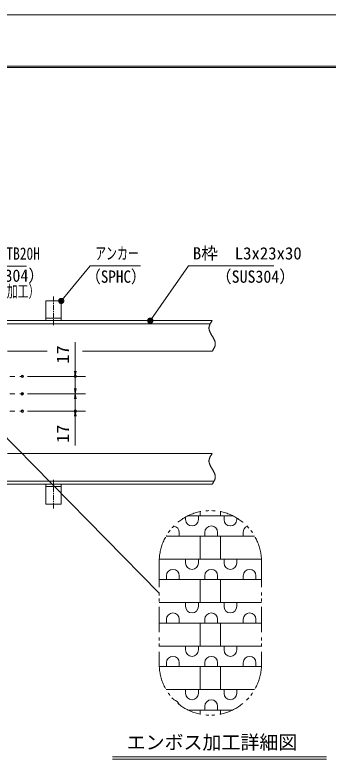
# Model space of a CAD drawing. Units: millimetres, scale not verified. Extents: x -1050 to 1050, y -742 to 742.
# Drawn here: x 5 to 311, y 12 to 742 of the extents above; entities that cross this region are included whole.
import ezdxf
from ezdxf.enums import TextEntityAlignment as Align

# ---------------------------------------------------------------- set-up
doc = ezdxf.new("R2010")
doc.units = ezdxf.units.MM
doc.header["$LTSCALE"] = 5
doc.header["$PDMODE"] = 32
doc.header["$PDSIZE"] = 2.5
doc.linetypes.add('CHAIN1', pattern=[8, 5, -1, 1, -1])
doc.linetypes.add('DOUBLE_CHAIN1', pattern=[8.8, 5, -1, 0.6, -0.6, 0.6, -1])
for name, color, linetype, lineweight in [('0-0_7-図\u3000枠', 4, 'Continuous', 9), ('0-1_寸法注釈', 2, 'Continuous', 9), ('0-2_0', 2, 'Continuous', 9), ('0-3_DEFPOINTS', 134, 'Continuous', 9), ('0-4_アンカー', 7, 'Continuous', 9), ('0-5_枠', 7, 'Continuous', 9), ('0-6_中心線', 6, 'CHAIN1', 9), ('0-7_蓋', 5, 'Continuous', 9), ('0-9_想像線', 134, 'DOUBLE_CHAIN1', 9), ('0-A_ハッチング', 4, 'Continuous', 9)]:
    doc.layers.add(name, color=color, linetype=linetype, lineweight=lineweight)
doc.styles.add('HG丸ｺﾞｼｯｸM-PRO', font='')
doc.styles.add('ＭＳ ゴシック', font='')
doc.styles.get('HG丸ｺﾞｼｯｸM-PRO').set_extended_font_data('HG丸ｺﾞｼｯｸM-PRO')
doc.styles.get('ＭＳ ゴシック').set_extended_font_data('MS Gothic')

# ---------------------------------------------------------------- blocks, each defined once
blk = doc.blocks.new('_OPEN')
at = {"layer": '0-2_0'}
blk.add_line((0, 0), (-5, 0), dxfattribs=at)
blk.add_lwpolyline([(-5, 0.833), (0, 0), (-5, -0.833)], dxfattribs=at)
blk = doc.blocks.new('A$C5D7C781A')
at = {"layer": '0-4_アンカー'}
for p, q in [((0, 118.78), (0, 22.26)), ((0, 118.78), (75, 118.78)), ((75, 118.78), (75, 22.26)), ((75, 33.76), (0, 33.76)), ((0, 22.26), (75, 22.26))]:
    blk.add_line(p, q, dxfattribs=at)
at = {"layer": '0-4_アンカー', "color": 6, "linetype": 'CHAIN1'}
blk.add_line((37.5, 140.11), (37.5, 0), dxfattribs=at)
blk = doc.blocks.new('_Dot')
at = {"layer": '0-2_0'}
for p, q in [((-2.5, 0), (-5, 0)), ((2.445, 0.5), (-2.445, 0.5)), ((1.997, 1.5), (-1.997, 1.5)), ((2.289, -0.995), (-2.289, -0.995)), ((1.499, -1.995), (-1.499, -1.995))]:
    blk.add_line(p, q, dxfattribs=at)
for points in [[(2.5, 0), (2.48, 0.313), (2.421, 0.622), (2.324, 0.92), (2.191, 1.204), (2.023, 1.469), (1.822, 1.711), (1.594, 1.926), (1.34, 2.111), (1.064, 2.262), (0.773, 2.378), (0.468, 2.456), (0.157, 2.495), (-0.157, 2.495), (-0.468, 2.456), (-0.773, 2.378), (-1.064, 2.262), (-1.34, 2.111), (-1.594, 1.926), (-1.822, 1.711), (-2.023, 1.469), (-2.191, 1.204), (-2.324, 0.92), (-2.421, 0.622), (-2.48, 0.313), (-2.5, 0), (0, 0)], [(-2.5, 0), (-2.48, -0.313), (-2.421, -0.622), (-2.324, -0.92), (-2.191, -1.204), (-2.023, -1.469), (-1.822, -1.711), (-1.594, -1.926), (-1.34, -2.111), (-1.064, -2.262), (-0.773, -2.378), (-0.468, -2.456), (-0.157, -2.495), (0.157, -2.495), (0.468, -2.456), (0.773, -2.378), (1.064, -2.262), (1.34, -2.111), (1.594, -1.926), (1.822, -1.711), (2.023, -1.469), (2.191, -1.204), (2.324, -0.92), (2.421, -0.622), (2.48, -0.313), (2.5, 0), (0, 0)]]:
    blk.add_lwpolyline(points, close=True, dxfattribs=at)

msp = doc.modelspace()

# ---------------------------------------------------------------- linework, layer by layer
at = {"layer": '0-0_7-図\u3000枠'}
msp.add_line((-973.75, 691.25), (998.75, 691.25), dxfattribs=at)
msp.add_lwpolyline([(-975, 692.5), (1000, 692.5), (1000, -692.5)], dxfattribs=at)
at = {"layer": '0-1_寸法注釈'}
for p, q in [((64.011, 394.11), (64.011, 422.647)), ((17.205, 389.11), (74.011, 389.11)), ((64.011, 372.11), (64.011, 389.11)), ((64.011, 377.11), (64.011, 382.11)), ((17.205, 372.11), (74.011, 372.11)), ((17.205, 372.11), (74.011, 372.11)), ((64.011, 372.11), (64.011, 355.11)), ((64.011, 367.11), (64.011, 362.11)), ((17.205, 355.11), (74.011, 355.11)), ((64.011, 350.11), (64.011, 321.573)), ((146.089, 177.136), (-15.472, 341.604)), ((100.491, 17.196), (309.53, 17.196)), ((100.491, 14.696), (309.53, 14.696))]:
    msp.add_line(p, q, dxfattribs=at)
for points in [[(16.343, 496.884), (-86.864, 496.884), (-121.914, 439.457)], [(127.754, 497.103), (78.701, 497.103), (50.978, 463.672)], [(258.073, 497.103), (174.723, 497.103), (137.94, 444.422)]]:
    msp.add_lwpolyline(points, dxfattribs=at)
at = {"layer": '0-3_DEFPOINTS'}
msp.add_lwpolyline([(-1050, -742.5), (-1050, 742.5), (1050, 742.5), (1050, -742.5)], close=True, dxfattribs=at)
for p in [(12.205, 389.11), (64.011, 389.11), (12.205, 372.11), (12.205, 355.11), (64.011, 355.11)]:
    msp.add_point(p, dxfattribs=at)
at = {"layer": '0-5_枠'}
for p, q in [((-507.174, 443.61), (197.826, 443.61)), ((-504.174, 440.61), (195.99, 440.61)), ((-2.174, 413.61), (36.462, 413.61)), ((71.185, 413.61), (197.826, 413.61)), ((-2.174, 313.61), (197.826, 313.61)), ((-504.174, 286.61), (199.662, 286.61)), ((-507.174, 283.61), (197.826, 283.61))]:
    msp.add_line(p, q, dxfattribs=at)
at = {"layer": '0-6_中心線'}
for p, q in [((-30.053, 389.11), (12.205, 389.11)), ((-30.053, 372.11), (12.205, 372.11)), ((-30.053, 355.11), (12.205, 355.11))]:
    msp.add_line(p, q, dxfattribs=at)
at = {"layer": '0-7_蓋'}
for p, q in [((186.089, 252.858), (186.089, 256.847)), ((186.089, 252.858), (186.089, 256.847)), ((206.089, 252.858), (206.089, 256.847)), ((206.089, 252.858), (206.089, 256.847)), ((174.294, 252.858), (217.883, 252.858)), ((174.294, 252.858), (217.883, 252.858)), ((152.787, 232.858), (239.39, 232.858)), ((152.787, 232.858), (239.39, 232.858)), ((186.089, 210.358), (186.089, 232.858)), ((186.089, 210.358), (186.089, 232.858)), ((206.089, 210.358), (206.089, 232.858)), ((206.089, 210.358), (206.089, 232.858)), ((146.151, 210.358), (246.026, 210.358)), ((146.151, 210.358), (246.026, 210.358)), ((146.089, 190.358), (246.089, 190.358)), ((146.089, 190.358), (246.089, 190.358)), ((186.089, 167.858), (186.089, 190.358)), ((186.089, 167.858), (186.089, 190.358)), ((206.089, 167.858), (206.089, 190.358)), ((206.089, 167.858), (206.089, 190.358)), ((146.089, 167.858), (246.089, 167.858)), ((146.089, 167.858), (246.089, 167.858)), ((146.089, 147.858), (246.089, 147.858)), ((146.089, 147.858), (246.089, 147.858)), ((186.089, 125.358), (186.089, 147.858)), ((186.089, 125.358), (186.089, 147.858)), ((206.089, 125.358), (206.089, 147.858)), ((206.089, 125.358), (206.089, 147.858)), ((146.089, 125.358), (246.089, 125.358)), ((146.089, 125.358), (246.089, 125.358)), ((146.151, 105.358), (246.026, 105.358)), ((146.151, 105.358), (246.026, 105.358)), ((186.089, 82.858), (186.089, 105.358)), ((186.089, 82.858), (186.089, 105.358)), ((206.089, 82.858), (206.089, 105.358)), ((206.089, 82.858), (206.089, 105.358)), ((152.787, 82.858), (239.39, 82.858)), ((152.787, 82.858), (239.39, 82.858)), ((174.294, 62.858), (217.883, 62.858)), ((174.294, 62.858), (217.883, 62.858)), ((186.089, 58.868), (186.089, 62.858)), ((186.089, 58.868), (186.089, 62.858)), ((206.089, 58.868), (206.089, 62.858)), ((206.089, 58.868), (206.089, 62.858))]:
    msp.add_line(p, q, dxfattribs=at)
at = {"layer": '0-9_想像線'}
for p, q in [((146.089, 207.858), (146.089, 107.858)), ((146.089, 207.858), (146.089, 107.858)), ((146.089, 207.858), (146.089, 107.858)), ((146.089, 207.858), (146.089, 107.858)), ((246.089, 207.858), (246.089, 107.858)), ((246.089, 207.858), (246.089, 107.858))]:
    msp.add_line(p, q, dxfattribs=at)
for points in [[(197.826, 443.61), (197.635, 443.316), (197.445, 443.023), (197.255, 442.73), (197.068, 442.436), (196.884, 442.142), (196.703, 441.849), (196.525, 441.555), (196.352, 441.261), (196.185, 440.966), (196.023, 440.672), (195.868, 440.377), (195.719, 440.082), (195.579, 439.787), (195.447, 439.492), (195.324, 439.196), (195.211, 438.9), (195.108, 438.603), (195.017, 438.307), (194.936, 438.009), (194.869, 437.712), (194.814, 437.414), (194.773, 437.115), (194.746, 436.816), (194.734, 436.516), (194.736, 436.216), (194.752, 435.916), (194.781, 435.615), (194.823, 435.313), (194.877, 435.011), (194.942, 434.709), (195.018, 434.406), (195.105, 434.103), (195.202, 433.8), (195.308, 433.497), (195.423, 433.193), (195.546, 432.888), (195.676, 432.584), (195.814, 432.279), (195.959, 431.974)], [(195.959, 431.974), (196.109, 431.669), (196.265, 431.364), (196.426, 431.058), (196.592, 430.752), (196.761, 430.447), (196.933, 430.141), (197.109, 429.835), (197.286, 429.528), (197.465, 429.222), (197.645, 428.916), (197.826, 428.61)], [(199.693, 425.246), (199.543, 425.551), (199.387, 425.856), (199.226, 426.162), (199.06, 426.467), (198.891, 426.773), (198.719, 427.079), (198.543, 427.385), (198.366, 427.691), (198.187, 427.997), (198.007, 428.304), (197.826, 428.61)], [(197.826, 413.61), (198.017, 413.903), (198.207, 414.197), (198.396, 414.49), (198.584, 414.784), (198.768, 415.077), (198.949, 415.371), (199.127, 415.665), (199.3, 415.959), (199.467, 416.253), (199.629, 416.548), (199.784, 416.843), (199.933, 417.137), (200.073, 417.433), (200.205, 417.728), (200.328, 418.024), (200.441, 418.32), (200.544, 418.616), (200.635, 418.913), (200.715, 419.21), (200.783, 419.508), (200.838, 419.806), (200.879, 420.105), (200.906, 420.404), (200.918, 420.704), (200.916, 421.004), (200.9, 421.304), (200.871, 421.605), (200.829, 421.907), (200.775, 422.208), (200.71, 422.511), (200.633, 422.813), (200.547, 423.116), (200.45, 423.42), (200.344, 423.723), (200.229, 424.027), (200.106, 424.331), (199.975, 424.636), (199.838, 424.941), (199.693, 425.246)], [(197.826, 313.61), (197.635, 313.316), (197.445, 313.023), (197.255, 312.73), (197.068, 312.436), (196.884, 312.142), (196.703, 311.849), (196.525, 311.555), (196.352, 311.261), (196.185, 310.966), (196.023, 310.672), (195.868, 310.377), (195.719, 310.082), (195.579, 309.787), (195.447, 309.492), (195.324, 309.196), (195.211, 308.9), (195.108, 308.603), (195.017, 308.307), (194.936, 308.009), (194.869, 307.712), (194.814, 307.414), (194.773, 307.115), (194.746, 306.816), (194.734, 306.516), (194.736, 306.216), (194.752, 305.916), (194.781, 305.615), (194.823, 305.313), (194.877, 305.011), (194.942, 304.709), (195.018, 304.406), (195.105, 304.103), (195.202, 303.8), (195.308, 303.497), (195.423, 303.193), (195.546, 302.888), (195.676, 302.584), (195.814, 302.279), (195.959, 301.974)], [(195.959, 301.974), (196.109, 301.669), (196.265, 301.364), (196.426, 301.058), (196.592, 300.752), (196.761, 300.447), (196.933, 300.141), (197.109, 299.835), (197.286, 299.528), (197.465, 299.222), (197.645, 298.916), (197.826, 298.61)], [(199.693, 295.246), (199.543, 295.551), (199.387, 295.856), (199.226, 296.162), (199.06, 296.467), (198.891, 296.773), (198.719, 297.079), (198.543, 297.385), (198.366, 297.691), (198.187, 297.997), (198.007, 298.304), (197.826, 298.61)], [(197.826, 283.61), (198.017, 283.903), (198.207, 284.197), (198.396, 284.49), (198.584, 284.784), (198.768, 285.077), (198.949, 285.371), (199.127, 285.665), (199.3, 285.959), (199.467, 286.253), (199.629, 286.548), (199.784, 286.843), (199.933, 287.137), (200.073, 287.433), (200.205, 287.728), (200.328, 288.024), (200.441, 288.32), (200.544, 288.616), (200.635, 288.913), (200.715, 289.21), (200.783, 289.508), (200.838, 289.806), (200.879, 290.105), (200.906, 290.404), (200.918, 290.704), (200.916, 291.004), (200.9, 291.304), (200.871, 291.605), (200.829, 291.907), (200.775, 292.208), (200.71, 292.511), (200.633, 292.813), (200.547, 293.116), (200.45, 293.42), (200.344, 293.723), (200.229, 294.027), (200.106, 294.331), (199.975, 294.636), (199.838, 294.941), (199.693, 295.246)]]:
    msp.add_lwpolyline(points, dxfattribs=at)
for centre, start, end in [((196.089, 207.858), 0, 180), ((196.089, 107.858), 180, 0), ((196.089, 107.858), 180, 0)]:
    msp.add_arc(centre, 50, start, end, dxfattribs=at)
at = {"layer": '0-A_ハッチング'}
for p, q in [((171.924, 249.108), (171.924, 251.63)), ((171.924, 249.108), (171.924, 251.63)), ((184.424, 249.108), (184.424, 252.858)), ((184.424, 249.108), (184.424, 252.858)), ((209.424, 249.108), (209.424, 252.858)), ((209.424, 249.108), (209.424, 252.858)), ((221.924, 249.108), (221.924, 250.666)), ((221.924, 249.108), (221.924, 250.666)), ((165.674, 232.858), (165.674, 236.608)), ((165.674, 232.858), (165.674, 236.608)), ((190.674, 232.858), (190.674, 236.608)), ((190.674, 232.858), (190.674, 236.608)), ((203.174, 232.858), (203.174, 236.608)), ((203.174, 232.858), (203.174, 236.608)), ((228.174, 232.858), (228.174, 236.608)), ((228.174, 232.858), (228.174, 236.608)), ((153.174, 232.858), (153.174, 233.515)), ((153.174, 232.858), (153.174, 233.515)), ((171.924, 206.608), (171.924, 210.358)), ((171.924, 206.608), (171.924, 210.358)), ((184.424, 206.608), (184.424, 210.358)), ((184.424, 206.608), (184.424, 210.358)), ((209.424, 206.608), (209.424, 210.358)), ((209.424, 206.608), (209.424, 210.358)), ((221.924, 206.608), (221.924, 210.358)), ((221.924, 206.608), (221.924, 210.358)), ((153.174, 190.358), (153.174, 194.108)), ((153.174, 190.358), (153.174, 194.108)), ((165.674, 190.358), (165.674, 194.108)), ((165.674, 190.358), (165.674, 194.108)), ((190.674, 190.358), (190.674, 194.108)), ((190.674, 190.358), (190.674, 194.108)), ((203.174, 190.358), (203.174, 194.108)), ((203.174, 190.358), (203.174, 194.108)), ((228.174, 190.358), (228.174, 194.108)), ((228.174, 190.358), (228.174, 194.108)), ((240.674, 190.358), (240.674, 194.108)), ((240.674, 190.358), (240.674, 194.108)), ((171.924, 164.108), (171.924, 167.858)), ((171.924, 164.108), (171.924, 167.858)), ((184.424, 164.108), (184.424, 167.858)), ((184.424, 164.108), (184.424, 167.858)), ((209.424, 164.108), (209.424, 167.858)), ((209.424, 164.108), (209.424, 167.858)), ((221.924, 164.108), (221.924, 167.858)), ((221.924, 164.108), (221.924, 167.858)), ((153.174, 147.858), (153.174, 151.608)), ((153.174, 147.858), (153.174, 151.608)), ((165.674, 147.858), (165.674, 151.608)), ((165.674, 147.858), (165.674, 151.608)), ((190.674, 147.858), (190.674, 151.608)), ((190.674, 147.858), (190.674, 151.608)), ((203.174, 147.858), (203.174, 151.608)), ((203.174, 147.858), (203.174, 151.608)), ((228.174, 147.858), (228.174, 151.608)), ((228.174, 147.858), (228.174, 151.608)), ((240.674, 147.858), (240.674, 151.608)), ((240.674, 147.858), (240.674, 151.608)), ((171.924, 121.608), (171.924, 125.358)), ((171.924, 121.608), (171.924, 125.358)), ((184.424, 121.608), (184.424, 125.358)), ((184.424, 121.608), (184.424, 125.358)), ((209.424, 121.608), (209.424, 125.358)), ((209.424, 121.608), (209.424, 125.358)), ((221.924, 121.608), (221.924, 125.358)), ((221.924, 121.608), (221.924, 125.358)), ((153.174, 105.358), (153.174, 109.108)), ((153.174, 105.358), (153.174, 109.108)), ((165.674, 105.358), (165.674, 109.108)), ((165.674, 105.358), (165.674, 109.108)), ((190.674, 105.358), (190.674, 109.108)), ((190.674, 105.358), (190.674, 109.108)), ((203.174, 105.358), (203.174, 109.108)), ((203.174, 105.358), (203.174, 109.108)), ((228.174, 105.358), (228.174, 109.108)), ((228.174, 105.358), (228.174, 109.108)), ((240.674, 105.358), (240.674, 109.108)), ((240.674, 105.358), (240.674, 109.108)), ((171.924, 79.108), (171.924, 82.858)), ((171.924, 79.108), (171.924, 82.858)), ((184.424, 79.108), (184.424, 82.858)), ((184.424, 79.108), (184.424, 82.858)), ((209.424, 79.108), (209.424, 82.858)), ((209.424, 79.108), (209.424, 82.858)), ((221.924, 79.108), (221.924, 82.858)), ((221.924, 79.108), (221.924, 82.858)), ((190.674, 62.858), (190.674, 66.608)), ((190.674, 62.858), (190.674, 66.608)), ((203.174, 62.858), (203.174, 66.608)), ((203.174, 62.858), (203.174, 66.608))]:
    msp.add_line(p, q, dxfattribs=at)
for centre, start, end in [((178.174, 249.108), 180, 0), ((178.174, 249.108), 180, 0), ((215.674, 249.108), 180, 0), ((215.674, 249.108), 180, 0), ((159.424, 236.608), 0, 81.76831), ((159.424, 236.608), 0, 81.76831), ((196.924, 236.608), 0, 180), ((196.924, 236.608), 0, 180), ((234.424, 236.608), 110.89828, 180), ((234.424, 236.608), 110.89828, 180), ((178.174, 206.608), 180, 0), ((178.174, 206.608), 180, 0), ((215.674, 206.608), 180, 0), ((215.674, 206.608), 180, 0), ((159.424, 194.108), 0, 180), ((159.424, 194.108), 0, 180), ((196.924, 194.108), 0, 180), ((196.924, 194.108), 0, 180), ((234.424, 194.108), 0, 180), ((234.424, 194.108), 0, 180), ((178.174, 164.108), 180, 0), ((178.174, 164.108), 180, 0), ((215.674, 164.108), 180, 0), ((215.674, 164.108), 180, 0), ((159.424, 151.608), 0, 180), ((159.424, 151.608), 0, 180), ((196.924, 151.608), 0, 180), ((196.924, 151.608), 0, 180), ((234.424, 151.608), 0, 180), ((234.424, 151.608), 0, 180), ((178.174, 121.608), 180, 0), ((178.174, 121.608), 180, 0), ((215.674, 121.608), 180, 0), ((215.674, 121.608), 180, 0), ((159.424, 109.108), 0, 180), ((159.424, 109.108), 0, 180), ((196.924, 109.108), 0, 180), ((196.924, 109.108), 0, 180), ((234.424, 109.108), 0, 180), ((234.424, 109.108), 0, 180), ((178.174, 79.108), 180, 0), ((178.174, 79.108), 180, 0), ((215.674, 79.108), 180, 0), ((215.674, 79.108), 180, 0), ((159.424, 66.608), 16.35285, 80.38266), ((159.424, 66.608), 16.35285, 80.38266), ((196.924, 66.608), 0, 180), ((196.924, 66.608), 0, 180)]:
    msp.add_arc(centre, 6.25, start, end, dxfattribs=at)

# ---------------------------------------------------------------- block references
at = {"layer": '0-1_寸法注釈'}
for name, p, rotation in [('_Dot', (50.326, 462.914), 229.33113), ('_Dot', (137.357, 443.61), 234.35189), ('_OPEN', (64.011, 389.11), 270), ('_OPEN', (64.011, 372.11), 270), ('_OPEN', (64.011, 372.11), 90), ('_OPEN', (64.011, 355.11), 90)]:
    msp.add_blockref(name, p, dxfattribs=dict(at, rotation=rotation))
at = {"layer": '0-4_アンカー', "xscale": 0.2, "yscale": 0.2}
msp.add_blockref('A$C5D7C781A', (35.326, 439.158), dxfattribs=at)
at = {"layer": '0-4_アンカー', "xscale": -0.2, "yscale": 0.2, "rotation": 180}
msp.add_blockref('A$C5D7C781A', (35.326, 288.062), dxfattribs=at)

# ---------------------------------------------------------------- texts
at = {"layer": '0-1_寸法注釈', "color": 7, "style": 'ＭＳ ゴシック'}
for s, height, width, p in [('エンドバー\u3000TB20H', 12.03, 0.8, (-82.086, 499.571)), ('アンカー', 12.02, 0.65, (83.478, 499.79)), ('（SUS304）', 12.02, 0.95, (-44.055, 478.016)), ('（SPHC）', 12.03, 0.9, (74.205, 477)), ('（SUS304）', 12.02, 0.95, (201.294, 477.054)), ('（エンボス加工）', 12.02, 0.65, (-56.272, 462.722))]:
    msp.add_text(s, height=height, dxfattribs=dict(at, width=width)).set_placement(p, align=Align.BOTTOM_LEFT)
at = {"layer": '0-1_寸法注釈', "color": 7}
for s, height, style, p in [('B枠\u3000L3x23x30', 12.02, 'ＭＳ ゴシック', (178.976, 499.79)), ('エンボス加工詳細図', 13.6, 'HG丸ｺﾞｼｯｸM-PRO', (114.201, 20.42))]:
    msp.add_text(s, height=height, dxfattribs=dict(at, style=style)).set_placement(p, align=Align.BOTTOM_LEFT)
at = {"layer": '0-1_寸法注釈', "color": 7, "style": 'ＭＳ ゴシック', "width": 1.1}
for p in [(61.324, 401.49), (61.324, 323.953)]:
    msp.add_text('17', height=12.02, rotation=90, dxfattribs=at).set_placement(p, align=Align.BOTTOM_LEFT)

doc.saveas('drawing.dxf')
